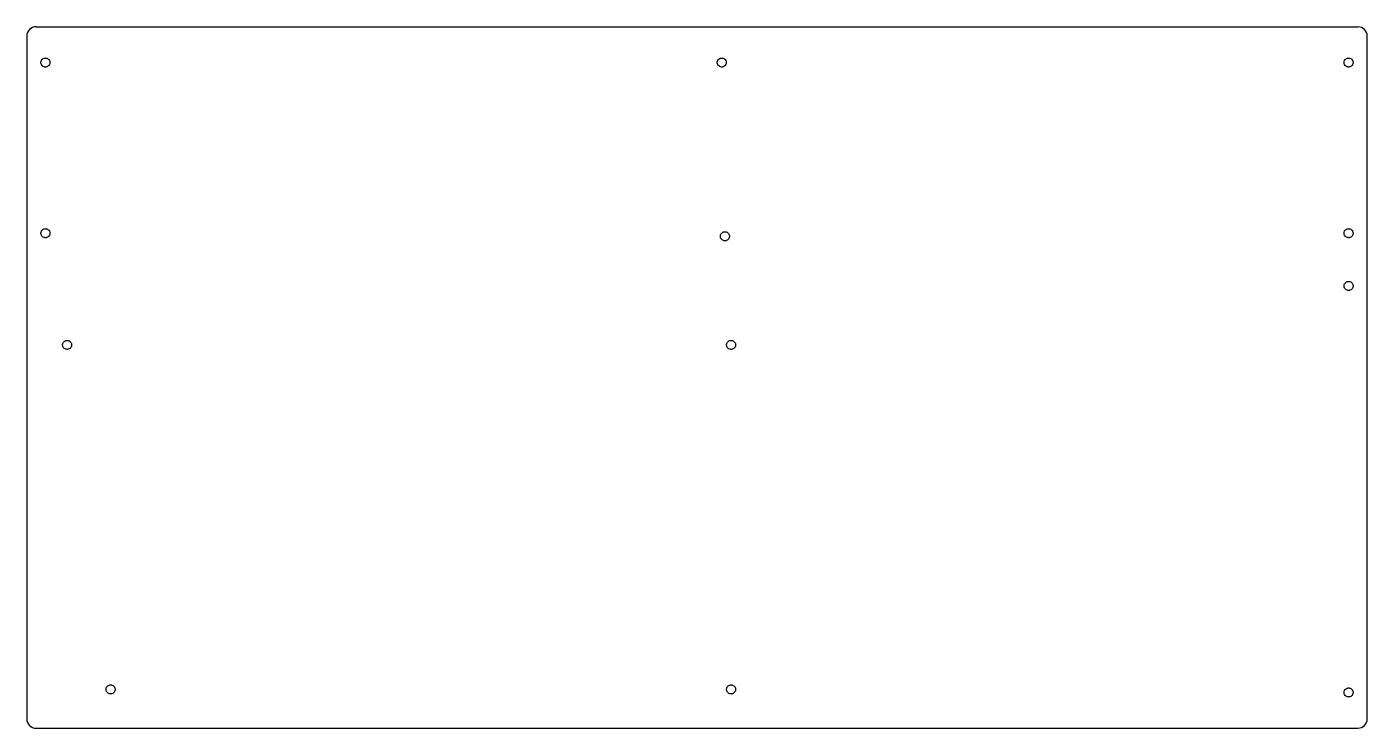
# Model space of a CAD drawing. Extents: x 19 to 362, y 104 to 283.
import ezdxf

# ---------------------------------------------------------------- set-up
doc = ezdxf.new("R2010")
doc.units = 0
doc.layers.add('Layer_1', color=7, linetype='CONTINUOUS')

msp = doc.modelspace()

# ---------------------------------------------------------------- linework, layer by layer
at = {"layer": 'Layer_1', "color": 7}
for points in [[(21.43048, 283.12902), (359.56798, 283.12902)], [(19.0505, 280.7465), (19.0505, 106.1215)], [(361.9505, 106.1215), (361.9505, 280.7465)], [(21.43048, 103.74152), (359.56798, 103.74152)]]:
    msp.add_lwpolyline(points, dxfattribs=at)
for points in [[(24.03752, 275.12828), (24.14928, 275.10796), (24.35756, 275.0216), (24.54552, 274.8946), (24.70554, 274.73458), (24.83254, 274.54662), (24.9189, 274.3358), (24.96462, 274.11482), (24.96462, 273.88622), (24.9189, 273.66524), (24.83254, 273.45442), (24.70554, 273.26646), (24.54552, 273.10644), (24.35756, 272.97944), (24.14928, 272.89308), (24.03752, 272.87276), (23.92576, 272.8499), (23.6997, 272.8499), (23.58794, 272.87276), (23.47618, 272.89308), (23.2679, 272.97944), (23.07994, 273.10644), (22.91992, 273.26646), (22.79292, 273.45442), (22.70656, 273.66524), (22.66084, 273.88622), (22.66084, 274.11482), (22.70656, 274.3358), (22.79292, 274.54662), (22.91992, 274.73458), (23.07994, 274.8946), (23.2679, 275.0216), (23.47618, 275.10796), (23.58794, 275.12828), (23.6997, 275.15114), (23.92576, 275.15114)], [(24.03752, 275.12828), (24.14928, 275.10796), (24.35756, 275.0216), (24.54552, 274.8946), (24.70554, 274.73458), (24.83254, 274.54662), (24.9189, 274.3358), (24.96462, 274.11482), (24.96462, 273.88622), (24.9189, 273.66524), (24.83254, 273.45442), (24.70554, 273.26646), (24.54552, 273.10644), (24.35756, 272.97944), (24.14928, 272.89308), (24.03752, 272.87276), (23.92576, 272.8499), (23.6997, 272.8499), (23.58794, 272.87276), (23.47618, 272.89308), (23.2679, 272.97944), (23.07994, 273.10644), (22.91992, 273.26646), (22.79292, 273.45442), (22.70656, 273.66524), (22.66084, 273.88622), (22.66084, 274.11482), (22.70656, 274.3358), (22.79292, 274.54662), (22.91992, 274.73458), (23.07994, 274.8946), (23.2679, 275.0216), (23.47618, 275.10796), (23.58794, 275.12828), (23.6997, 275.15114), (23.92576, 275.15114)], [(197.07502, 275.12828), (197.18424, 275.10796), (197.39506, 275.0216), (197.58302, 274.8946), (197.74304, 274.73458), (197.87004, 274.54662), (197.9564, 274.3358), (197.99958, 274.11482), (197.99958, 273.88622), (197.9564, 273.66524), (197.87004, 273.45442), (197.74304, 273.26646), (197.58302, 273.10644), (197.39506, 272.97944), (197.18424, 272.89308), (197.07502, 272.87276), (196.96326, 272.8499), (196.7372, 272.8499), (196.62544, 272.87276), (196.51368, 272.89308), (196.3054, 272.97944), (196.1149, 273.10644), (195.95488, 273.26646), (195.83042, 273.45442), (195.74406, 273.66524), (195.69834, 273.88622), (195.69834, 274.11482), (195.74406, 274.3358), (195.83042, 274.54662), (195.95488, 274.73458), (196.1149, 274.8946), (196.3054, 275.0216), (196.51368, 275.10796), (196.62544, 275.12828), (196.7372, 275.15114), (196.96326, 275.15114)], [(197.07502, 275.12828), (197.18424, 275.10796), (197.39506, 275.0216), (197.58302, 274.8946), (197.74304, 274.73458), (197.87004, 274.54662), (197.9564, 274.3358), (197.99958, 274.11482), (197.99958, 273.88622), (197.9564, 273.66524), (197.87004, 273.45442), (197.74304, 273.26646), (197.58302, 273.10644), (197.39506, 272.97944), (197.18424, 272.89308), (197.07502, 272.87276), (196.96326, 272.8499), (196.7372, 272.8499), (196.62544, 272.87276), (196.51368, 272.89308), (196.3054, 272.97944), (196.1149, 273.10644), (195.95488, 273.26646), (195.83042, 273.45442), (195.74406, 273.66524), (195.69834, 273.88622), (195.69834, 274.11482), (195.74406, 274.3358), (195.83042, 274.54662), (195.95488, 274.73458), (196.1149, 274.8946), (196.3054, 275.0216), (196.51368, 275.10796), (196.62544, 275.12828), (196.7372, 275.15114), (196.96326, 275.15114)], [(357.41252, 275.12828), (357.52428, 275.10796), (357.73256, 275.0216), (357.92052, 274.8946), (358.08054, 274.73458), (358.20754, 274.54662), (358.2939, 274.3358), (358.33962, 274.11482), (358.33962, 273.88622), (358.2939, 273.66524), (358.20754, 273.45442), (358.08054, 273.26646), (357.92052, 273.10644), (357.73256, 272.97944), (357.52428, 272.89308), (357.41252, 272.87276), (357.30076, 272.8499), (357.0747, 272.8499), (356.96294, 272.87276), (356.85118, 272.89308), (356.6429, 272.97944), (356.45494, 273.10644), (356.29492, 273.26646), (356.16792, 273.45442), (356.08156, 273.66524), (356.03584, 273.88622), (356.03584, 274.11482), (356.08156, 274.3358), (356.16792, 274.54662), (356.29492, 274.73458), (356.45494, 274.8946), (356.6429, 275.0216), (356.85118, 275.10796), (356.96294, 275.12828), (357.0747, 275.15114), (357.30076, 275.15114)], [(357.41252, 275.12828), (357.52428, 275.10796), (357.73256, 275.0216), (357.92052, 274.8946), (358.08054, 274.73458), (358.20754, 274.54662), (358.2939, 274.3358), (358.33962, 274.11482), (358.33962, 273.88622), (358.2939, 273.66524), (358.20754, 273.45442), (358.08054, 273.26646), (357.92052, 273.10644), (357.73256, 272.97944), (357.52428, 272.89308), (357.41252, 272.87276), (357.30076, 272.8499), (357.0747, 272.8499), (356.96294, 272.87276), (356.85118, 272.89308), (356.6429, 272.97944), (356.45494, 273.10644), (356.29492, 273.26646), (356.16792, 273.45442), (356.08156, 273.66524), (356.03584, 273.88622), (356.03584, 274.11482), (356.08156, 274.3358), (356.16792, 274.54662), (356.29492, 274.73458), (356.45494, 274.8946), (356.6429, 275.0216), (356.85118, 275.10796), (356.96294, 275.12828), (357.0747, 275.15114), (357.30076, 275.15114)], [(24.03752, 231.4733), (24.14928, 231.45044), (24.35756, 231.36408), (24.54552, 231.23708), (24.70554, 231.07706), (24.83254, 230.8891), (24.9189, 230.68082), (24.96462, 230.4573), (24.96462, 230.23124), (24.9189, 230.00772), (24.83254, 229.79944), (24.70554, 229.61148), (24.54552, 229.44892), (24.35756, 229.32446), (24.14928, 229.2381), (24.03752, 229.21524), (23.92576, 229.19238), (23.6997, 229.19238), (23.58794, 229.21524), (23.47618, 229.2381), (23.2679, 229.32446), (23.07994, 229.44892), (22.91992, 229.61148), (22.79292, 229.79944), (22.70656, 230.00772), (22.66084, 230.23124), (22.66084, 230.4573), (22.70656, 230.68082), (22.79292, 230.8891), (22.91992, 231.07706), (23.07994, 231.23708), (23.2679, 231.36408), (23.47618, 231.45044), (23.58794, 231.4733), (23.6997, 231.49616), (23.92576, 231.49616)], [(24.03752, 231.4733), (24.14928, 231.45044), (24.35756, 231.36408), (24.54552, 231.23708), (24.70554, 231.07706), (24.83254, 230.8891), (24.9189, 230.68082), (24.96462, 230.4573), (24.96462, 230.23124), (24.9189, 230.00772), (24.83254, 229.79944), (24.70554, 229.61148), (24.54552, 229.44892), (24.35756, 229.32446), (24.14928, 229.2381), (24.03752, 229.21524), (23.92576, 229.19238), (23.6997, 229.19238), (23.58794, 229.21524), (23.47618, 229.2381), (23.2679, 229.32446), (23.07994, 229.44892), (22.91992, 229.61148), (22.79292, 229.79944), (22.70656, 230.00772), (22.66084, 230.23124), (22.66084, 230.4573), (22.70656, 230.68082), (22.79292, 230.8891), (22.91992, 231.07706), (23.07994, 231.23708), (23.2679, 231.36408), (23.47618, 231.45044), (23.58794, 231.4733), (23.6997, 231.49616), (23.92576, 231.49616)], [(197.86496, 230.68082), (197.97926, 230.65796), (198.19008, 230.5716), (198.37804, 230.4446), (198.53806, 230.28458), (198.66252, 230.09662), (198.75142, 229.8858), (198.7946, 229.66482), (198.7946, 229.43622), (198.75142, 229.21524), (198.66252, 229.00442), (198.53806, 228.81646), (198.37804, 228.65644), (198.19008, 228.52944), (197.97926, 228.44308), (197.8675, 228.42276), (197.75828, 228.3999), (197.52968, 228.3999), (197.41792, 228.42276), (197.3087, 228.44308), (197.09788, 228.52944), (196.90992, 228.65644), (196.7499, 228.81646), (196.6229, 229.00442), (196.53654, 229.21524), (196.49336, 229.43622), (196.49336, 229.66482), (196.53654, 229.8858), (196.6229, 230.09662), (196.7499, 230.28458), (196.90992, 230.4446), (197.09788, 230.5716), (197.3087, 230.65796), (197.423, 230.68082), (197.52968, 230.70114), (197.75828, 230.70114)], [(197.86496, 230.68082), (197.97926, 230.65796), (198.19008, 230.5716), (198.37804, 230.4446), (198.53806, 230.28458), (198.66252, 230.09662), (198.75142, 229.8858), (198.7946, 229.66482), (198.7946, 229.43622), (198.75142, 229.21524), (198.66252, 229.00442), (198.53806, 228.81646), (198.37804, 228.65644), (198.19008, 228.52944), (197.97926, 228.44308), (197.8675, 228.42276), (197.75828, 228.3999), (197.52968, 228.3999), (197.41792, 228.42276), (197.3087, 228.44308), (197.09788, 228.52944), (196.90992, 228.65644), (196.7499, 228.81646), (196.6229, 229.00442), (196.53654, 229.21524), (196.49336, 229.43622), (196.49336, 229.66482), (196.53654, 229.8858), (196.6229, 230.09662), (196.7499, 230.28458), (196.90992, 230.4446), (197.09788, 230.5716), (197.3087, 230.65796), (197.423, 230.68082), (197.52968, 230.70114), (197.75828, 230.70114)], [(357.41252, 231.4733), (357.52428, 231.45044), (357.73256, 231.36408), (357.92052, 231.23708), (358.08054, 231.07706), (358.20754, 230.8891), (358.2939, 230.68082), (358.33962, 230.4573), (358.33962, 230.23124), (358.2939, 230.00772), (358.20754, 229.79944), (358.08054, 229.61148), (357.92052, 229.44892), (357.73256, 229.32446), (357.52428, 229.2381), (357.41252, 229.21524), (357.30076, 229.19238), (357.0747, 229.19238), (356.96294, 229.21524), (356.85118, 229.2381), (356.6429, 229.32446), (356.45494, 229.44892), (356.29492, 229.61148), (356.16792, 229.79944), (356.08156, 230.00772), (356.03584, 230.23124), (356.03584, 230.4573), (356.08156, 230.68082), (356.16792, 230.8891), (356.29492, 231.07706), (356.45494, 231.23708), (356.6429, 231.36408), (356.85118, 231.45044), (356.96294, 231.4733), (357.0747, 231.49616), (357.30076, 231.49616)], [(357.41252, 231.4733), (357.52428, 231.45044), (357.73256, 231.36408), (357.92052, 231.23708), (358.08054, 231.07706), (358.20754, 230.8891), (358.2939, 230.68082), (358.33962, 230.4573), (358.33962, 230.23124), (358.2939, 230.00772), (358.20754, 229.79944), (358.08054, 229.61148), (357.92052, 229.44892), (357.73256, 229.32446), (357.52428, 229.2381), (357.41252, 229.21524), (357.30076, 229.19238), (357.0747, 229.19238), (356.96294, 229.21524), (356.85118, 229.2381), (356.6429, 229.32446), (356.45494, 229.44892), (356.29492, 229.61148), (356.16792, 229.79944), (356.08156, 230.00772), (356.03584, 230.23124), (356.03584, 230.4573), (356.08156, 230.68082), (356.16792, 230.8891), (356.29492, 231.07706), (356.45494, 231.23708), (356.6429, 231.36408), (356.85118, 231.45044), (356.96294, 231.4733), (357.0747, 231.49616), (357.30076, 231.49616)], [(357.41252, 217.97828), (357.52428, 217.95796), (357.73256, 217.8716), (357.92052, 217.7446), (358.08054, 217.58458), (358.20754, 217.39662), (358.2939, 217.1858), (358.33962, 216.96482), (358.33962, 216.73622), (358.2939, 216.51524), (358.20754, 216.30442), (358.08054, 216.11646), (357.92052, 215.95644), (357.73256, 215.82944), (357.52428, 215.74308), (357.41252, 215.72276), (357.30076, 215.6999), (357.0747, 215.6999), (356.96294, 215.72276), (356.85118, 215.74308), (356.6429, 215.82944), (356.45494, 215.95644), (356.29492, 216.11646), (356.16792, 216.30442), (356.08156, 216.51524), (356.03584, 216.73622), (356.03584, 216.96482), (356.08156, 217.1858), (356.16792, 217.39662), (356.29492, 217.58458), (356.45494, 217.7446), (356.6429, 217.8716), (356.85118, 217.95796), (356.96294, 217.97828), (357.0747, 218.00114), (357.30076, 218.00114)], [(357.41252, 217.97828), (357.52428, 217.95796), (357.73256, 217.8716), (357.92052, 217.7446), (358.08054, 217.58458), (358.20754, 217.39662), (358.2939, 217.1858), (358.33962, 216.96482), (358.33962, 216.73622), (358.2939, 216.51524), (358.20754, 216.30442), (358.08054, 216.11646), (357.92052, 215.95644), (357.73256, 215.82944), (357.52428, 215.74308), (357.41252, 215.72276), (357.30076, 215.6999), (357.0747, 215.6999), (356.96294, 215.72276), (356.85118, 215.74308), (356.6429, 215.82944), (356.45494, 215.95644), (356.29492, 216.11646), (356.16792, 216.30442), (356.08156, 216.51524), (356.03584, 216.73622), (356.03584, 216.96482), (356.08156, 217.1858), (356.16792, 217.39662), (356.29492, 217.58458), (356.45494, 217.7446), (356.6429, 217.8716), (356.85118, 217.95796), (356.96294, 217.97828), (357.0747, 218.00114), (357.30076, 218.00114)], [(29.5925, 202.8983), (29.70426, 202.87544), (29.91508, 202.78908), (30.10304, 202.66208), (30.26306, 202.50206), (30.39006, 202.3141), (30.47642, 202.10582), (30.5196, 201.8823), (30.5196, 201.65624), (30.47642, 201.43272), (30.39006, 201.22444), (30.26306, 201.03648), (30.10304, 200.87392), (29.91508, 200.74946), (29.70426, 200.6631), (29.5925, 200.64024), (29.48328, 200.61738), (29.25468, 200.61738), (29.14546, 200.64024), (29.0337, 200.6631), (28.82288, 200.74946), (28.63492, 200.87392), (28.4749, 201.03648), (28.3479, 201.22444), (28.26154, 201.43272), (28.21836, 201.65624), (28.21836, 201.8823), (28.26154, 202.10582), (28.3479, 202.3141), (28.4749, 202.50206), (28.63492, 202.66208), (28.82288, 202.78908), (29.0337, 202.87544), (29.14546, 202.8983), (29.25468, 202.92116), (29.48328, 202.92116)], [(29.5925, 202.8983), (29.70426, 202.87544), (29.91508, 202.78908), (30.10304, 202.66208), (30.26306, 202.50206), (30.39006, 202.3141), (30.47642, 202.10582), (30.5196, 201.8823), (30.5196, 201.65624), (30.47642, 201.43272), (30.39006, 201.22444), (30.26306, 201.03648), (30.10304, 200.87392), (29.91508, 200.74946), (29.70426, 200.6631), (29.5925, 200.64024), (29.48328, 200.61738), (29.25468, 200.61738), (29.14546, 200.64024), (29.0337, 200.6631), (28.82288, 200.74946), (28.63492, 200.87392), (28.4749, 201.03648), (28.3479, 201.22444), (28.26154, 201.43272), (28.21836, 201.65624), (28.21836, 201.8823), (28.26154, 202.10582), (28.3479, 202.3141), (28.4749, 202.50206), (28.63492, 202.66208), (28.82288, 202.78908), (29.0337, 202.87544), (29.14546, 202.8983), (29.25468, 202.92116), (29.48328, 202.92116)], [(199.45754, 202.8983), (199.56676, 202.87544), (199.77758, 202.78908), (199.96554, 202.66208), (200.12556, 202.50206), (200.25256, 202.3141), (200.33892, 202.10582), (200.3821, 201.8823), (200.3821, 201.65624), (200.33892, 201.43272), (200.25256, 201.22444), (200.12556, 201.03648), (199.96554, 200.87392), (199.77758, 200.74946), (199.56676, 200.6631), (199.45754, 200.64024), (199.34578, 200.61738), (199.11718, 200.61738), (199.00796, 200.64024), (198.8962, 200.6631), (198.68538, 200.74946), (198.49742, 200.87392), (198.3374, 201.03648), (198.21294, 201.22444), (198.12404, 201.43272), (198.08086, 201.65624), (198.08086, 201.8823), (198.12404, 202.10582), (198.21294, 202.3141), (198.3374, 202.50206), (198.49742, 202.66208), (198.68538, 202.78908), (198.8962, 202.87544), (199.00796, 202.8983), (199.11718, 202.92116), (199.34578, 202.92116)], [(199.45754, 202.8983), (199.56676, 202.87544), (199.77758, 202.78908), (199.96554, 202.66208), (200.12556, 202.50206), (200.25256, 202.3141), (200.33892, 202.10582), (200.3821, 201.8823), (200.3821, 201.65624), (200.33892, 201.43272), (200.25256, 201.22444), (200.12556, 201.03648), (199.96554, 200.87392), (199.77758, 200.74946), (199.56676, 200.6631), (199.45754, 200.64024), (199.34578, 200.61738), (199.11718, 200.61738), (199.00796, 200.64024), (198.8962, 200.6631), (198.68538, 200.74946), (198.49742, 200.87392), (198.3374, 201.03648), (198.21294, 201.22444), (198.12404, 201.43272), (198.08086, 201.65624), (198.08086, 201.8823), (198.12404, 202.10582), (198.21294, 202.3141), (198.3374, 202.50206), (198.49742, 202.66208), (198.68538, 202.78908), (198.8962, 202.87544), (199.00796, 202.8983), (199.11718, 202.92116), (199.34578, 202.92116)], [(40.705, 114.79332), (40.81676, 114.77046), (41.02758, 114.6841), (41.21554, 114.5571), (41.37556, 114.39708), (41.50256, 114.20912), (41.58892, 113.9983), (41.6321, 113.77732), (41.6321, 113.54872), (41.58892, 113.32774), (41.50256, 113.11692), (41.37556, 112.92896), (41.21554, 112.76894), (41.02758, 112.64448), (40.81676, 112.55558), (40.705, 112.53526), (40.59578, 112.5124), (40.36718, 112.5124), (40.25796, 112.53526), (40.1462, 112.55558), (39.93538, 112.64448), (39.74742, 112.76894), (39.5874, 112.92896), (39.4604, 113.11692), (39.37404, 113.32774), (39.33086, 113.54872), (39.33086, 113.77732), (39.37404, 113.9983), (39.4604, 114.20912), (39.5874, 114.39708), (39.74742, 114.5571), (39.93538, 114.6841), (40.1462, 114.77046), (40.25796, 114.79332), (40.36718, 114.81364), (40.59578, 114.81364)], [(40.705, 114.79332), (40.81676, 114.77046), (41.02758, 114.6841), (41.21554, 114.5571), (41.37556, 114.39708), (41.50256, 114.20912), (41.58892, 113.9983), (41.6321, 113.77732), (41.6321, 113.54872), (41.58892, 113.32774), (41.50256, 113.11692), (41.37556, 112.92896), (41.21554, 112.76894), (41.02758, 112.64448), (40.81676, 112.55558), (40.705, 112.53526), (40.59578, 112.5124), (40.36718, 112.5124), (40.25796, 112.53526), (40.1462, 112.55558), (39.93538, 112.64448), (39.74742, 112.76894), (39.5874, 112.92896), (39.4604, 113.11692), (39.37404, 113.32774), (39.33086, 113.54872), (39.33086, 113.77732), (39.37404, 113.9983), (39.4604, 114.20912), (39.5874, 114.39708), (39.74742, 114.5571), (39.93538, 114.6841), (40.1462, 114.77046), (40.25796, 114.79332), (40.36718, 114.81364), (40.59578, 114.81364)], [(199.45754, 114.79332), (199.56676, 114.77046), (199.77758, 114.6841), (199.96554, 114.5571), (200.12556, 114.39708), (200.25256, 114.20912), (200.33892, 113.9983), (200.3821, 113.77732), (200.3821, 113.54872), (200.33892, 113.32774), (200.25256, 113.11692), (200.12556, 112.92896), (199.96554, 112.76894), (199.77758, 112.64448), (199.56676, 112.55558), (199.45754, 112.53526), (199.34578, 112.5124), (199.11718, 112.5124), (199.00796, 112.53526), (198.8962, 112.55558), (198.68538, 112.64448), (198.49742, 112.76894), (198.3374, 112.92896), (198.21294, 113.11692), (198.12404, 113.32774), (198.08086, 113.54872), (198.08086, 113.77732), (198.12404, 113.9983), (198.21294, 114.20912), (198.3374, 114.39708), (198.49742, 114.5571), (198.68538, 114.6841), (198.8962, 114.77046), (199.00796, 114.79332), (199.11718, 114.81364), (199.34578, 114.81364)], [(199.45754, 114.79332), (199.56676, 114.77046), (199.77758, 114.6841), (199.96554, 114.5571), (200.12556, 114.39708), (200.25256, 114.20912), (200.33892, 113.9983), (200.3821, 113.77732), (200.3821, 113.54872), (200.33892, 113.32774), (200.25256, 113.11692), (200.12556, 112.92896), (199.96554, 112.76894), (199.77758, 112.64448), (199.56676, 112.55558), (199.45754, 112.53526), (199.34578, 112.5124), (199.11718, 112.5124), (199.00796, 112.53526), (198.8962, 112.55558), (198.68538, 112.64448), (198.49742, 112.76894), (198.3374, 112.92896), (198.21294, 113.11692), (198.12404, 113.32774), (198.08086, 113.54872), (198.08086, 113.77732), (198.12404, 113.9983), (198.21294, 114.20912), (198.3374, 114.39708), (198.49742, 114.5571), (198.68538, 114.6841), (198.8962, 114.77046), (199.00796, 114.79332), (199.11718, 114.81364), (199.34578, 114.81364)], [(357.40744, 113.9983), (357.52428, 113.97544), (357.73256, 113.88908), (357.92052, 113.76208), (358.08054, 113.60206), (358.20754, 113.4141), (358.2939, 113.20582), (358.33962, 112.9823), (358.33962, 112.75624), (358.2939, 112.53272), (358.20754, 112.32444), (358.08054, 112.13648), (357.92052, 111.97646), (357.73256, 111.84946), (357.52428, 111.7631), (357.41252, 111.74024), (357.30076, 111.71738), (357.0747, 111.71738), (356.96294, 111.74024), (356.85118, 111.7631), (356.6429, 111.84946), (356.45494, 111.97646), (356.29492, 112.13648), (356.16792, 112.32444), (356.08156, 112.53272), (356.03584, 112.75624), (356.03584, 112.9823), (356.08156, 113.20582), (356.16792, 113.4141), (356.29492, 113.60206), (356.45494, 113.76208), (356.6429, 113.88908), (356.85118, 113.97544), (356.96802, 113.9983), (357.0747, 114.02116), (357.30076, 114.02116)], [(357.40744, 113.9983), (357.52428, 113.97544), (357.73256, 113.88908), (357.92052, 113.76208), (358.08054, 113.60206), (358.20754, 113.4141), (358.2939, 113.20582), (358.33962, 112.9823), (358.33962, 112.75624), (358.2939, 112.53272), (358.20754, 112.32444), (358.08054, 112.13648), (357.92052, 111.97646), (357.73256, 111.84946), (357.52428, 111.7631), (357.41252, 111.74024), (357.30076, 111.71738), (357.0747, 111.71738), (356.96294, 111.74024), (356.85118, 111.7631), (356.6429, 111.84946), (356.45494, 111.97646), (356.29492, 112.13648), (356.16792, 112.32444), (356.08156, 112.53272), (356.03584, 112.75624), (356.03584, 112.9823), (356.08156, 113.20582), (356.16792, 113.4141), (356.29492, 113.60206), (356.45494, 113.76208), (356.6429, 113.88908), (356.85118, 113.97544), (356.96802, 113.9983), (357.0747, 114.02116), (357.30076, 114.02116)]]:
    msp.add_lwpolyline(points, close=True, dxfattribs=at)
for points in [[(19.74795, 282.4303), (19.30138, 281.98373), (19.0505, 281.37805), (19.0505, 280.7465)], [(21.43175, 283.12775), (20.8002, 283.12775), (20.19452, 282.87687), (19.74795, 282.4303)], [(361.9505, 280.7465), (361.9505, 282.06113), (360.88515, 283.12705), (359.57052, 283.12775)], [(19.0505, 106.1215), (19.0505, 105.48995), (19.30138, 104.88427), (19.74795, 104.4377)], [(19.74795, 104.4377), (20.19452, 103.99113), (20.8002, 103.74025), (21.43175, 103.74025)], [(359.57052, 103.74025), (360.88515, 103.74095), (361.9505, 104.80687), (361.9505, 106.1215)]]:
    msp.add_open_spline(points, degree=3, dxfattribs=at)

doc.saveas('drawing.dxf')
